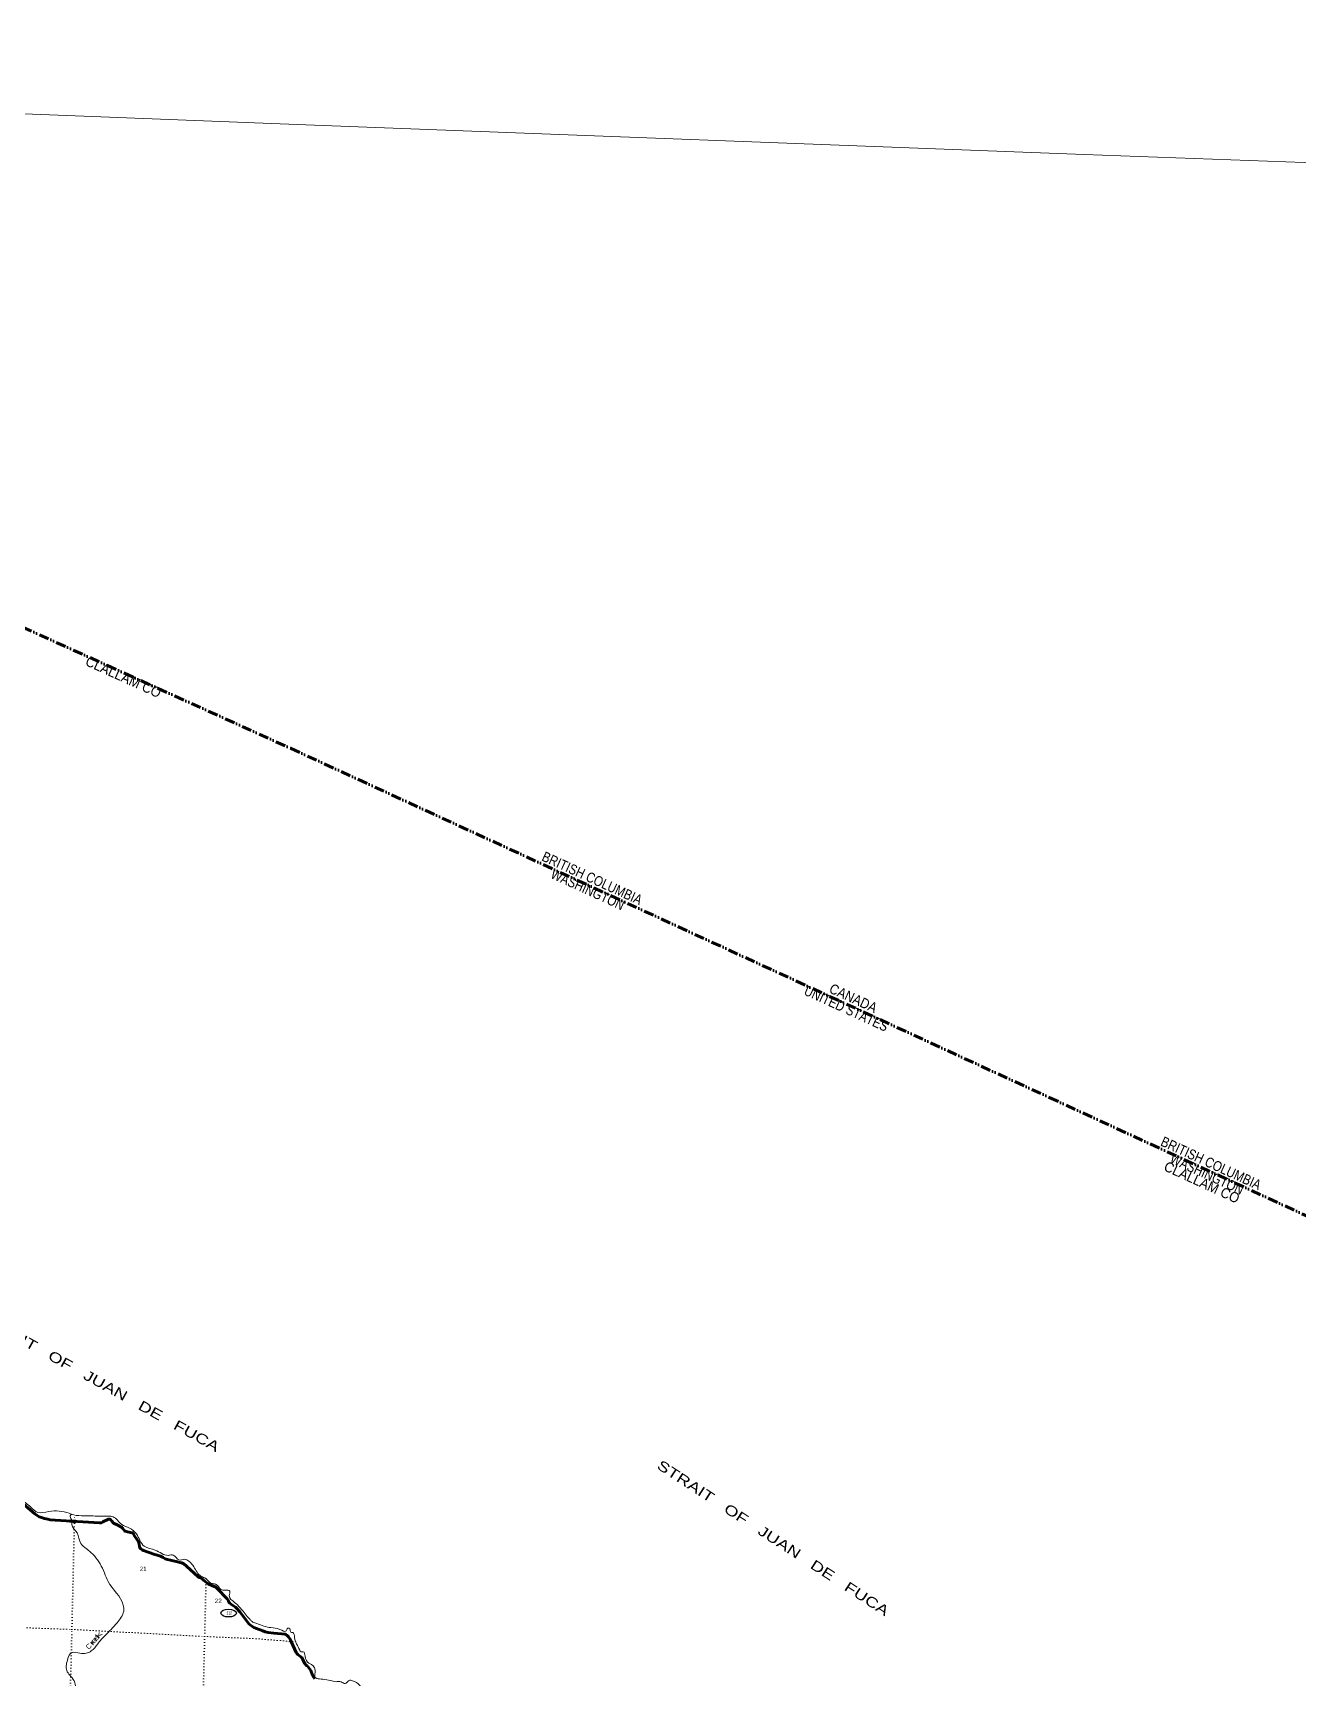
# Model space of a CAD drawing. Header units: feet. Extents: x -955330 to -733631, y 195788 to 387588.
# Drawn here: x -867027 to -816808, y 322280 to 387588 of the extents above; entities that cross this region are included whole.
import ezdxf
from ezdxf.enums import TextEntityAlignment as Align

# ---------------------------------------------------------------- set-up
doc = ezdxf.new("R2010")
doc.units = ezdxf.units.FT
doc.header["$LTSCALE"] = 80
doc.linetypes.add('DASH_DOUBLE_DOT', pattern=[9.2, 5, -1.2, 0.3, -1.2, 0.3, -1.2])
doc.linetypes.add('DOTTED', pattern=[1.5, 0.3, -1.2])
for name, color, linetype, lineweight in [('10', 7, 'DASH_DOUBLE_DOT', 70), ('17', 7, 'Continuous', 25), ('23', 7, 'Continuous', 70), ('39', 7, 'Continuous', 13), ('4', 7, 'Continuous', 13), ('41', 7, 'Continuous', 13), ('59', 7, 'Continuous', 13), ('7', 7, 'DOTTED', 13)]:
    doc.layers.add(name, color=color, linetype=linetype, lineweight=lineweight)
doc.layers.add('12', color=7, linetype='Continuous')

msp = doc.modelspace()

# ---------------------------------------------------------------- linework, layer by layer
at = {"layer": '10', "lineweight": 60}
msp.add_line((-886888.93, 372794.63), (-856800.04, 359189.08), dxfattribs=at)
at = {"layer": '10'}
msp.add_lwpolyline([(-856800.04, 359189.5), (-826686.33, 345329.71), (-806532.62, 336053.99)], dxfattribs=at)
at = {"layer": '17'}
msp.add_ellipse((-859261.14, 324860.43), major_axis=(309.24, -1), ratio=0.500121, dxfattribs=at)
at = {"layer": '23'}
for points in [[(-868534.69, 330150.43), (-866955.52, 328799.33), (-866863.17, 328739.16), (-866774.76, 328687.73), (-866680.18, 328648.64), (-866569.16, 328613.66), (-866433.46, 328582.81), (-866346.9, 328566.82), (-866143.6, 328550.63), (-864379.12, 328441.96), (-864333.26, 328441.88), (-864310.33, 328445.29), (-864250.5, 328477.28), (-864028.04, 328587.73), (-864008.93, 328592.58), (-863987.85, 328592.06), (-863969.86, 328587.44), (-863951.67, 328578.62), (-863895.78, 328511.69), (-863822.22, 328431.92), (-863802.3, 328419.77), (-863713.35, 328377.03), (-863505.52, 328271.69), (-863489.78, 328260.33), (-863482.59, 328250.04), (-863461.4, 328213.32), (-863385.95, 328130.72), (-863366.31, 328116.51), (-863268.33, 328092.39), (-863084.15, 328052.7), (-863050.82, 328029.91), (-863027.85, 327995.87), (-862987.19, 327901.23), (-862851.36, 327711.81), (-862837, 327686.35), (-862822.61, 327651.37), (-862811.35, 327601.02), (-862795.44, 327493.22), (-862787.15, 327462.62), (-862775.32, 327441.53), (-862757.34, 327421.47), (-862744.22, 327410.29), (-862684.85, 327373.64), (-862661.73, 327359.76), (-862633.74, 327345.23), (-862229.79, 327195.69), (-861968.34, 327118.55), (-861930.82, 327103.62), (-861857.54, 327061.56), (-861774.56, 327015.16), (-861732.86, 326997.96), (-861291.27, 326895.01)], [(-861291.27, 326895.01), (-861136.67, 326858.96), (-861107.89, 326851.09), (-861082.7, 326841.32), (-861057.52, 326827.44), (-861033.52, 326812.39), (-860929.89, 326727.38), (-860470.33, 326300.61), (-860417.33, 326272.24), (-860353.48, 326243.39), (-860279.58, 326194.06), (-860255.41, 326170.73), (-860117.15, 326058.28), (-860071.92, 326025.37), (-860041.08, 326006.85), (-859923.89, 325955.42), (-859772.01, 325886.59), (-859719.34, 325840), (-859313.82, 325425.5), (-859277.27, 325376.3), (-859248.32, 325295.5), (-859215.59, 325254.91), (-859145.08, 325200.39), (-858983.7, 325094.88), (-858928.77, 325048.17), (-858815.54, 324906.2), (-858604.3, 324632.89), (-858450.49, 324438.71), (-858391.11, 324384.7), (-858311.53, 324328.03), (-858259.53, 324294.18), (-858146.67, 324242.61)], [(-858146.67, 324242.61), (-857904, 324150.87), (-857801.46, 324118.94), (-857740.42, 324104.01), (-857694.05, 324096.74), (-857464.9, 324069.87)], [(-857464.9, 324069.87), (-857018.84, 324017.57), (-856988.21, 324009.67), (-856953.62, 323988.63), (-856904.42, 323944.7), (-856876.98, 323916.02), (-856848.49, 323879.37), (-856817.29, 323831.86), (-856795.58, 323787.07), (-856777.16, 323738.55)], [(-856777.16, 323738.55), (-856582.6, 323298.53), (-856551.4, 323256.35), (-856508.92, 323215.02), (-856377.23, 323117.27), (-856353.35, 323093.46), (-856337.07, 323069.03), (-856306.22, 323015.68), (-856242.11, 322874.93), (-856223.72, 322840.93), (-856195.99, 322812.49), (-856147.44, 322773.49), (-856112.56, 322737.16), (-856000.88, 322584.28), (-855978.27, 322541.7), (-855925.36, 322395.1), (-855906.31, 322352.51), (-855887.38, 322325.88), (-855832.04, 322257.04)]]:
    msp.add_lwpolyline(points, dxfattribs=at)
at = {"layer": '39'}
for points in [[(-888308.73, 337428.02), (-887944.06, 336989.28), (-887803.6, 336854.89), (-887730.32, 336821.29), (-887578.28, 336839.27), (-887459.95, 336726.75), (-887279.33, 336514.32), (-886777.29, 336166.14), (-886340.91, 336162.83), (-886097.29, 336004.25), (-885560.66, 335891.25), (-884965.42, 335824.19), (-884638.02, 335870.27), (-884435.32, 335930.01), (-884272.78, 335858), (-883989.11, 335966.73), (-883812.72, 336025.62), (-883699.52, 336164.22), (-883514.49, 336143.82), (-883337.04, 336226.94), (-882560.31, 336564.54), (-882498.01, 336786.35), (-882574.46, 336977.93), (-882514.73, 337003.59), (-882222.14, 336901.49), (-881988.39, 336978.06), (-881571.06, 337277.08), (-881097.49, 337614.05), (-880541.22, 337809.75), (-879817.56, 337951.43), (-879679.46, 337920.98), (-879613.43, 337905.89), (-879521.66, 338154.71), (-879559.01, 338316.22), (-879577.47, 338402.03), (-879534.23, 338420.33), (-879416.37, 338251.17), (-879285.05, 338158.31), (-879069.14, 338013.1), (-878851.2, 337546.09), (-878739.79, 337460.18), (-878352.15, 337497.49), (-878015.46, 337709.07), (-877949.08, 337702.05), (-877703.93, 337302.62), (-877432.72, 337082.1), (-876618.25, 336991.09), (-876469.12, 337073.46), (-876347.86, 337027.58), (-876227.16, 336923.04), (-876152.2, 336881.25), (-875615.82, 335981.18), (-875357.58, 335465.84), (-875139.75, 335456.11), (-874826.51, 335593.87), (-874215.87, 335785.11), (-873556.78, 335883.14), (-873392.23, 335948.63), (-873432.67, 336086), (-873393.99, 336092.36), (-873229.74, 335921.14), (-872517.07, 334893.82), (-871577.62, 333554.9), (-871445.48, 333205.03), (-871602.8, 333212.05), (-871799.37, 333291.65), (-871870.28, 333195.68), (-871986.97, 332931.78), (-872008.05, 332865.96), (-871739.48, 332953.1), (-871340.52, 333018.24), (-871193.55, 333005.6), (-871023.18, 332789.59), (-870399.86, 332120.35), (-870121.18, 331931.87), (-869917.17, 331653.65), (-869650.8, 331415.14), (-869302.24, 331023.23), (-869021.84, 330782.07), (-868941.55, 330539.73), (-868776.03, 330443.31), (-868635.05, 330386.43), (-868239.91, 330043.02), (-867903.82, 329781.16), (-867589.36, 329441.35), (-867117.77, 329078), (-866836.89, 328859.42), (-866400.85, 328894.57), (-865583.57, 328821.64), (-865404.44, 328759.01), (-864995.62, 328726.59)], [(-865478.4, 328779.3), (-865545.3, 328726.86), (-865501.27, 328579.21), (-865471.85, 328329.03), (-865274.16, 328045.03), (-865125.05, 327621.56), (-864907.58, 327419.63), (-864586.86, 327130.13), (-864189.88, 326460.88), (-864039.67, 326108.18), (-863438.07, 325174.85), (-863424.07, 324941.54), (-863685.23, 324471.65), (-864160.11, 323966.8), (-864455.3, 323642.09), (-864710.38, 323356.05), (-865160.84, 323268.93), (-865472.84, 323297.03), (-865653.48, 323003.63), (-865664.09, 322532.66), (-865514.67, 322345.91), (-865363.88, 322098.4), (-865406.76, 321628.88), (-865809.5, 321385.86), (-866109.16, 321051.23), (-866391.22, 320519.55), (-866666.12, 319920.78), (-866719.35, 319445.65), (-866618.24, 318482.07), (-866706.82, 317662.53), (-866808, 317062.07)], [(-864995.62, 328726.59), (-864410.17, 328712.58), (-864040.36, 328712.24), (-863843.67, 328681.2), (-863503.31, 328378.68), (-863198.56, 328231.53), (-862919.64, 328002.57), (-862782.56, 327750.02), (-862605.78, 327511.05), (-862171.77, 327362.17), (-861649.48, 327152.69), (-861454.88, 327166.25), (-861235.13, 326970.29), (-861005.53, 326998.48), (-860831.23, 326917.85), (-860642.63, 326703.05), (-860342.4, 326315.32), (-860162.05, 326234.42), (-859938.27, 326038.28), (-859773.59, 326014.74), (-859562.89, 325796.92), (-859388.21, 325770.91), (-859209.95, 325734.62), (-859231.97, 325555.53), (-859021.65, 325283.1), (-858723.65, 324982.47), (-858385.62, 324580.91), (-858299.99, 324506.27), (-858140.46, 324442.67)], [(-858140.46, 324442.67), (-857580.07, 324283.57), (-857224.55, 324213.47), (-856977.3, 324155.6), (-856914.04, 324257.95), (-856824.53, 324232.34), (-856794.45, 324100.2), (-856714.44, 324087.05), (-856642.74, 323896.88), (-856434.58, 323393.15), (-856379.72, 323316.48), (-856294.83, 323321.27), (-856220.17, 323151.14), (-856070.13, 322869.3), (-855967.48, 322823.03), (-855823.54, 322497.08), (-855830.13, 322313.96), (-855647.94, 322244.48), (-855513.31, 322235.27), (-855215.39, 322183.51), (-854995.84, 322136.77), (-854796.45, 322133.13), (-854632.55, 322060.33), (-854448.49, 322202.37), (-854295.63, 322152.15), (-854185.12, 322101.55), (-853952.42, 321862.88), (-853635.02, 321624.97), (-853413.12, 321499.55), (-853203.58, 321368.57), (-853089.43, 321180.8), (-852933.94, 321057.94), (-852835.85, 320957.44), (-852563.37, 320836.13), (-852234.29, 320761), (-852010.83, 320583.13), (-851603.99, 320146.31), (-851252.85, 319897.03), (-851030.13, 319832.04), (-850825.85, 319675.06), (-850710.32, 319430.81), (-850589.14, 319178.29), (-850579.44, 318998.57), (-850396.94, 318892.81), (-850111.93, 318952.37), (-849949.98, 318923.97), (-849510.41, 318540.31), (-849305.12, 318318.81), (-848891.95, 318145.73), (-848560.85, 318070.52), (-848303.25, 317847.01), (-848030.71, 317641.05), (-847901.36, 317648.17), (-847837.14, 317470.38), (-847821.62, 317328.72), (-847326.71, 317007.41), (-847111.96, 316815.77), (-846818.38, 316671.48), (-846511.34, 316599.21), (-846014.94, 316481.37), (-845421.46, 316198.59), (-845157.42, 315811.6), (-845226.25, 315719.54), (-845163.05, 315477.3), (-844966.98, 315145.32), (-844756.35, 314822.86), (-844628.48, 314455.21), (-844044.85, 313705.3), (-843391.8, 313017.19), (-842984.04, 312642.81), (-842197.81, 312257.9), (-841738.1, 312131.39), (-840965.46, 312015.02), (-840769.47, 311938.96), (-840723.79, 311967.43), (-840739.84, 312054.7), (-840637.53, 312087.04), (-840450.94, 312025.45), (-840525.97, 311887.28), (-840448.67, 311773.47), (-840069.04, 311615.79), (-839634.25, 311516.44), (-839350.9, 311326.2), (-839130.68, 310993.29), (-838481.15, 310702.3), (-837872.52, 310398.78), (-837803.67, 310319.56), (-837673.51, 310258.13), (-837460.77, 310066.56), (-837283.41, 309765.53), (-837133.46, 309481.67)]]:
    msp.add_spline(points, degree=3, dxfattribs=at)
at = {"layer": '4'}
msp.add_lwpolyline([(-947494.3, 387588.46), (-916945.33, 386361.51), (-886396.98, 385121.24), (-855846.94, 383922.98), (-825295.3, 382766.75), (-794742.09, 381652.54)], dxfattribs=at)
at = {"layer": '59'}
for points in [[(-865566.73, 328568.22), (-865317.16, 328553.53), (-865323.33, 328448.71), (-865572.9, 328463.4)], [(-865559.21, 328559.76), (-865325.61, 328546.01), (-865330.84, 328457.16), (-865564.44, 328470.91)]]:
    msp.add_lwpolyline(points, close=True, dxfattribs=at)
at = {"layer": '7'}
msp.add_line((-858162.03, 323843.92), (-856569.02, 323715.61), dxfattribs=at)
for points in [[(-865777.93, 313509.62), (-865610.42, 318840.23), (-865479.1, 324211.86), (-865373.28, 328756.54)], [(-860150.74, 326226.93), (-860210.84, 323930), (-860334.75, 318630.34), (-860467.89, 313304.8)], [(-888795.26, 325031.41), (-886635.29, 324964.67), (-881333.11, 324810.79), (-875972.24, 324649.26), (-870733.55, 324393.97), (-865479.1, 324211.86), (-860210.84, 323930), (-858162.03, 323843.92)]]:
    msp.add_lwpolyline(points, dxfattribs=at)

# ---------------------------------------------------------------- texts
at = {"layer": '10'}
for s, width, p in [('BRITISH COLUMBIA', 0.85, (-846863.23, 354745.85)), ('WASHINGTON', 0.85, (-846512.74, 354053.99)), ('UNITED STATES', 0.85, (-836454.5, 349423.43)), ('CANADA', 0.9, (-835457.67, 349507.7)), ('BRITISH COLUMBIA', 0.85, (-822298.48, 343433.1)), ('WASHINGTON', 0.85, (-821931.41, 342757.84))]:
    msp.add_text(s, height=400, rotation=335.411, dxfattribs=dict(at, width=width)).set_placement(p)
at = {"layer": '12', "width": 0.95}
for rotation, p in [(335.669, (-864982.54, 362503.12)), (335.411, (-822173.81, 342448.62))]:
    msp.add_text('CLALLAM CO', height=400, rotation=rotation, dxfattribs=at).set_placement(p)
at = {"layer": '17', "width": 0.55}
msp.add_text('112', height=140, dxfattribs=at).set_placement((-859235.09, 324792.12), align=Align.CENTER)
at = {"layer": '41', "width": 1.35}
for rotation, p in [(331, (-869239.21, 336494.81)), (327, (-842297, 330626.39))]:
    msp.add_text('STRAIT   OF   JUAN   DE   FUCA', height=400, rotation=rotation, dxfattribs=at).set_placement(p)
at = {"layer": '41'}
for s, rotation, width, p in [('e', 49.74, 1.85, (-864432.84, 323821.74)), ('k', 50.74, 2.05, (-864341.31, 323925.57)), ('r', 48.755, 2.1, (-864601.37, 323623.93)), ('e', 49.408, 1.85, (-864526.16, 323714.6))]:
    msp.add_text(s, height=200, rotation=rotation, dxfattribs=dict(at, width=width)).set_placement(p, align=Align.CENTER)
msp.add_text('C', height=200, rotation=45.656, dxfattribs=at).set_placement((-864739.57, 323469.25), align=Align.CENTER)
at = {"layer": '7'}
for s, width, p in [('21', 0.85, (-862782.26, 326531.64)), ('22', 1.1, (-859813.56, 325259.14))]:
    msp.add_text(s, height=175, dxfattribs=dict(at, width=width)).set_placement(p)

doc.saveas('drawing.dxf')
